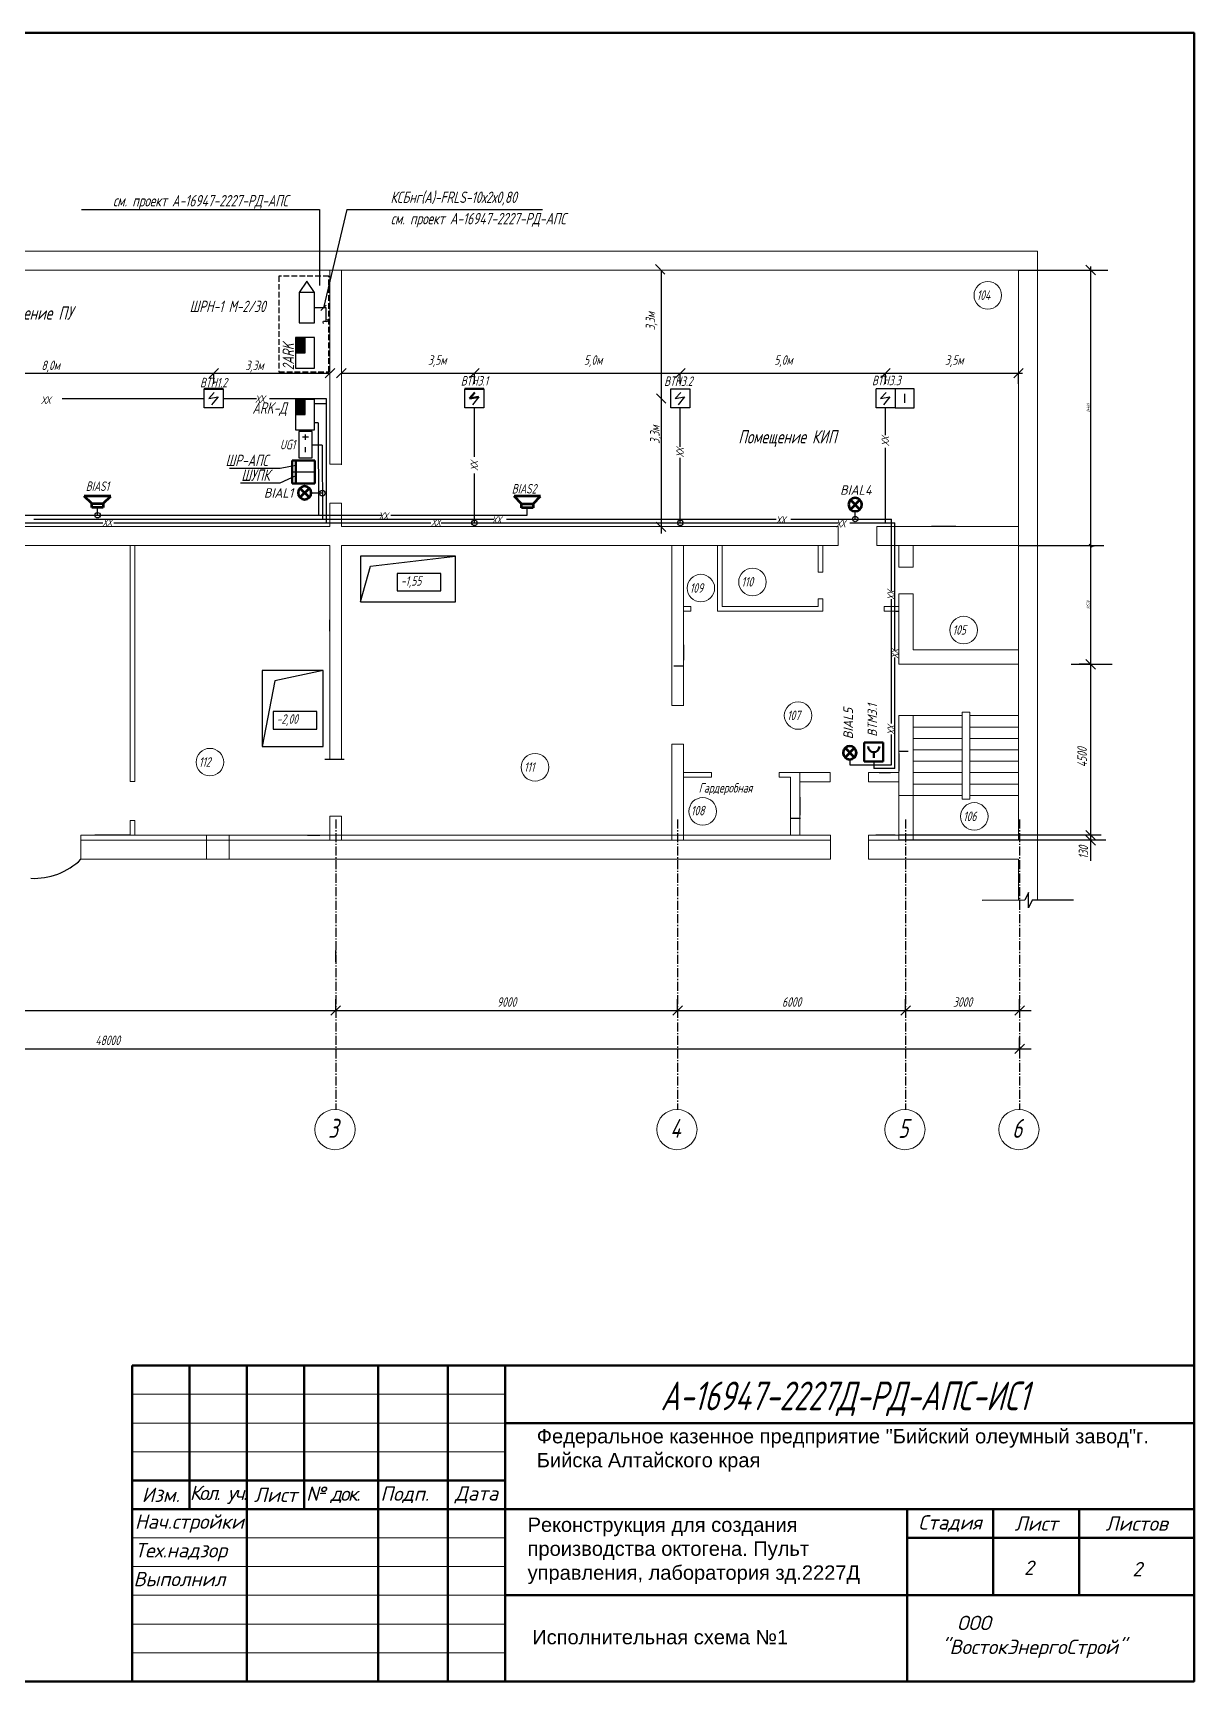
# Model space of a CAD drawing. Header units: millimetres. Extents: x 1866 to 7967, y 1263 to 3609.
# Drawn here: x 6936 to 7967, y 2142 to 3606 of the extents above; entities that cross this region are included whole.
import ezdxf
from ezdxf import colors
from ezdxf.entities.mleader import LeaderData, LeaderLine
from ezdxf.enums import TextEntityAlignment as Align
from ezdxf.math import Vec2, Vec3

# ---------------------------------------------------------------- set-up
doc = ezdxf.new("R2010")
doc.units = ezdxf.units.MM
doc.linetypes.add('GOST2.303 6', pattern=[12, 8, -1.5, 1, -1.5])
doc.linetypes.add('gost5', pattern=[7, 5, -2, 0])
doc.layers.get('Defpoints').update_dxf_attribs({"color": 33})
for name, color, linetype, lineweight in [('Датчики (Вновь)', 2, 'Continuous', 50), ('ЗАГОЛОВКИ', 182, 'Continuous', 40), ('Линия выноска', 137, 'Continuous', 25), ('линия связи', 3, 'Continuous', 60), ('Линия связи (Вновь)', 3, 'Continuous', 60), ('СОУЭ', 160, 'Continuous', 60), ('стена', 7, 'Continuous', 20), ('Текст', 2, 'Continuous', 20), ('ТОНКИЕ', 150, 'Continuous', 9), ('Формат - толстая линия', 7, 'Continuous', 50), ('Формат - тонкая линия', 7, 'Continuous', 20), ('Щиты пульты (Вновь)', 5, 'Continuous', 50)]:
    doc.layers.add(name, color=color, linetype=linetype, lineweight=lineweight)
doc.layers.add('оси', color=1, linetype='GOST2.303 6')
doc.layers.add('Размеры', color=5, linetype='Continuous')
doc.styles.add('2.5', font='isocpeur.ttf', dxfattribs={"oblique": 15, "height": 2.5})
doc.styles.add('Simplex', font='simplex.shx', dxfattribs={"width": 0.7, "oblique": 15})
doc.styles.get("Standard").update_dxf_attribs({"font": 'arial.ttf'})
doc.dimstyles.new('Cadet25_1', dxfattribs={"dimtxt": 2.5, "dimasz": 2.5, "dimexe": 3, "dimexo": 0, "dimgap": 1, "dimtad": 1, "dimdec": 0, "dimlfac": 100, "dimtxsty": 'Standard', "dimblk": 'OBLIQUE', "dimcen": -30, "dimdle": 3, "dimclrd": 256, "dimadec": 0, "dimazin": 0, "dimtfac": 1, "dimtdec": 0, "dimtmove": 0, "dimatfit": 0, "dimfxl": 0, "dimarcsym": 0})

# ---------------------------------------------------------------- blocks, each defined once
blk = doc.blocks.new('_Oblique')
at = {"color": 0, "linetype": 'ByBlock', "lineweight": -2}
blk.add_line((-0.5, -0.5), (0.5, 0.5), dxfattribs=at)
blk = doc.blocks.new('*D30')
at = {"lineweight": -2, "transparency": 16777216}
blk.add_line((7875.2, 3398.5), (7875.2, 3147.8), dxfattribs=at)
at = {"color": 0, "lineweight": -2, "transparency": 16777216}
for p, q in [((7875.2, 3395.5), (7878.2, 3395.5)), ((7875.2, 3150.8), (7878.2, 3150.8))]:
    blk.add_line(p, q, dxfattribs=at)
at = {"layer": 'Defpoints', "color": 0, "transparency": 16777216}
for p in [(7875.2, 3395.5), (7875.2, 3150.8), (7875.2, 3150.8)]:
    blk.add_point(p, dxfattribs=at)
at = {"lineweight": -2, "transparency": 16777216, "xscale": 2.5, "yscale": 2.5, "zscale": 2.5}
for p, rotation in [((7875.2, 3395.5), 90), ((7875.2, 3150.8), 270)]:
    blk.add_blockref('_Oblique', p, dxfattribs=dict(at, rotation=rotation))
at = {"color": 0, "transparency": 16777216, "insert": (7873, 3273.2), "char_height": 2.5, "attachment_point": 5, "rotation": 90, "style": 'Simplex'}
blk.add_mtext('24469', dxfattribs=at)
blk = doc.blocks.new('*D31')
at = {"lineweight": -2, "transparency": 16777216}
blk.add_line((7875.2, 3153.8), (7875.2, 3042.5), dxfattribs=at)
at = {"color": 0, "lineweight": -2, "transparency": 16777216}
for p, q in [((7875.2, 3150.8), (7878.2, 3150.8)), ((7875.2, 3045.5), (7878.2, 3045.5))]:
    blk.add_line(p, q, dxfattribs=at)
at = {"layer": 'Defpoints', "color": 0, "transparency": 16777216}
for p in [(7875.2, 3150.8), (7875.2, 3045.5), (7875.2, 3045.5)]:
    blk.add_point(p, dxfattribs=at)
at = {"lineweight": -2, "transparency": 16777216, "xscale": 2.5, "yscale": 2.5, "zscale": 2.5}
for p, rotation in [((7875.2, 3150.8), 90), ((7875.2, 3045.5), 270)]:
    blk.add_blockref('_Oblique', p, dxfattribs=dict(at, rotation=rotation))
at = {"color": 0, "transparency": 16777216, "insert": (7873, 3098.2), "char_height": 2.5, "attachment_point": 5, "rotation": 90, "style": 'Simplex'}
blk.add_mtext('10530', dxfattribs=at)
blk = doc.blocks.new('A$C16DF54B3')
at = {"layer": 'СОУЭ'}
for p, q in [((0.51, 2.99), (2.99, 0.51)), ((0.51, 0.51), (2.99, 2.99))]:
    blk.add_line(p, q, dxfattribs=at)
blk.add_circle((1.75, 1.75), 1.75, dxfattribs=at)
blk = doc.blocks.new('A$C1E84259F')
at = {"layer": 'СОУЭ'}
for p, q in [((0, 3), (7, 3)), ((2, 1), (0, 3)), ((2, 1), (2, 0)), ((5, 1), (2, 1)), ((5, 1), (7, 3)), ((5, 0), (5, 1)), ((2, 0), (5, 0))]:
    blk.add_line(p, q, dxfattribs=at)
blk = doc.blocks.new('A$C63250D19')
at = {"layer": 'Датчики (Вновь)'}
for p, q in [((0, 5), (5, 5)), ((0, 0), (0, 5)), ((5, 5), (5, 0)), ((5, 0), (0, 0)), ((2.5, 1), (2.5, 2.5))]:
    blk.add_line(p, q, dxfattribs=at)
blk.add_arc((2.5, 4), 1.5, 180, 0, dxfattribs=at)
blk = doc.blocks.new('_None')
blk = doc.blocks.new('A$C15B22022')
at = {"layer": 'Щиты пульты (Вновь)'}
for p, q in [((0, 6), (0, 0)), ((6, 6), (0, 6)), ((6, 0), (6, 6)), ((0, 1), (6, 1)), ((0, 0), (6, 0))]:
    blk.add_line(p, q, dxfattribs=at)

msp = doc.modelspace()

# ---------------------------------------------------------------- hatches: boundary and pattern name
at = {"layer": 'Датчики (Вновь)', "lineweight": 25}
for points in [[(7168.953, 3321.984), (7177.391, 3321.984), (7177.391, 3335.484), (7168.953, 3335.484)], [(7168.953, 3267.142), (7177.391, 3267.142), (7177.391, 3280.642), (7168.953, 3280.642)]]:
    msp.add_hatch(color=256, dxfattribs=at).paths.add_polyline_path(points)

# ---------------------------------------------------------------- linework, layer by layer
for p, q in [((7811.179, 3395.511), (7890.575, 3395.511)), ((7875.221, 3395.511), (7885.346, 3395.511)), ((7096.329, 3294.44), (7096.329, 3303.941)), ((7327.802, 3294.44), (7327.802, 3303.941)), ((7510.695, 3294.44), (7510.695, 3303.941)), ((7693.054, 3294.44), (7693.054, 3303.941)), ((7811.179, 3294.44), (7811.179, 3303.941)), ((7165.896, 3216.258), (7186.146, 3216.258)), ((7755.492, 3167.699), (7733.946, 3167.699)), ((7811.179, 3150.824), (7837.509, 3150.824)), ((7811.179, 3150.824), (7886.926, 3150.824)), ((7235.598, 3132.685), (7310.927, 3141.5)), ((7226.552, 3101), (7235.598, 3132.685)), ((7702.071, 3092.774), (7704.789, 3092.774)), ((7199.552, 3074.957), (7199.552, 3085.082)), ((7513.427, 3062.745), (7513.427, 3049.201)), ((7857.801, 3045.524), (7894.419, 3045.524)), ((7875.221, 3045.524), (7865.096, 3045.524)), ((7875.221, 3055.649), (7875.221, 2871.147)), ((7150.555, 3030.703), (7139.46, 2972.423)), ((7193.46, 3039.923), (7150.555, 3030.703)), ((7513.427, 3043.844), (7504.989, 3043.844)), ((7194.862, 2961.286), (7212.272, 2961.286)), ((7704.789, 2968.289), (7713.227, 2968.289)), ((7704.789, 2966.283), (7704.789, 2950.713)), ((7687.331, 2949.491), (7697.543, 2949.491)), ((7617.039, 2927.68), (7617.039, 2911.712)), ((7608.989, 2909.002), (7617.426, 2909.002)), ((7022.195, 2893.803), (6990.698, 2893.803)), ((7179.618, 2893.803), (7190.685, 2893.803)), ((7701.574, 2893.717), (7684.371, 2893.717)), ((7884.545, 2893.803), (7704.789, 2893.803)), ((7847.634, 2889.261), (7704.789, 2889.261)), ((7847.634, 2893.803), (7837.509, 2893.803)), ((7888.639, 2889.261), (7837.509, 2889.261)), ((7875.221, 2893.803), (7865.096, 2893.803)), ((7204.614, 2781.328), (7204.614, 2791.453)), ((6384.489, 2738.11), (7214.739, 2738.11)), ((7194.489, 2738.11), (7518.489, 2738.11)), ((7204.614, 2738.11), (7204.614, 2748.235)), ((7204.614, 2738.11), (7204.614, 2748.235)), ((7498.239, 2738.11), (7720.989, 2738.11)), ((7508.364, 2738.11), (7508.364, 2748.235)), ((7508.364, 2738.11), (7508.364, 2748.235)), ((7700.739, 2738.11), (7822.239, 2738.11)), ((7710.864, 2738.11), (7710.864, 2748.235)), ((7710.864, 2738.11), (7710.864, 2748.235)), ((7812.114, 2738.11), (7812.114, 2748.235)), ((7812.114, 2704.13), (7812.114, 2714.255)), ((6181.989, 2704.13), (7822.239, 2704.13))]:
    msp.add_line(p, q)
at = {"lineweight": 9}
for p, q in [((7761.022, 2929.128), (7761.022, 3003.001)), ((7761.022, 3003.001), (7767.772, 3003.001)), ((7767.772, 3003.001), (7767.772, 2998.216)), ((7761.022, 2999.961), (7717.614, 2999.961)), ((7761.022, 2989.836), (7717.614, 2989.836)), ((7811.179, 2999.961), (7767.772, 2999.961)), ((7767.772, 2929.128), (7767.772, 2998.216)), ((7811.179, 2989.836), (7767.772, 2989.836)), ((7761.022, 2979.711), (7717.614, 2979.711)), ((7811.179, 2979.711), (7767.772, 2979.711)), ((7761.022, 2969.586), (7717.614, 2969.586)), ((7761.022, 2959.461), (7717.614, 2959.461)), ((7811.179, 2969.586), (7767.772, 2969.586)), ((7811.179, 2959.461), (7767.772, 2959.461)), ((7761.022, 2949.336), (7717.614, 2949.336)), ((7811.179, 2949.336), (7767.772, 2949.336)), ((7761.022, 2929.128), (7704.789, 2929.128)), ((7761.022, 2939.211), (7717.614, 2939.211)), ((7761.022, 2929.128), (7761.022, 2925.753)), ((7811.179, 2939.211), (7767.772, 2939.211)), ((7767.772, 2925.753), (7767.772, 2929.128)), ((7811.179, 2929.128), (7767.772, 2929.128))]:
    msp.add_line(p, q, dxfattribs=at)
at = {"color": 255, "lineweight": 9}
msp.add_line((7761.022, 2925.753), (7767.772, 2925.753), dxfattribs=at)
at = {"linetype": 'gost5'}
msp.add_lwpolyline([(7154.144, 3305.162), (7198.413, 3305.162), (7198.413, 3390.094), (7154.144, 3390.094)], close=True, dxfattribs=at)
for points in [[(7226.552, 3141.5), (7226.552, 3101), (7310.927, 3101), (7310.927, 3141.5)], [(7259.338, 3110.665), (7298.055, 3110.665), (7298.055, 3126.226), (7259.338, 3126.226)], [(7139.46, 2972.423), (7193.46, 2972.423), (7193.46, 3039.923), (7139.46, 3039.923)], [(7149.117, 2988.044), (7187.833, 2988.044), (7187.833, 3003.605), (7149.117, 3003.605)]]:
    msp.add_lwpolyline(points, close=True)
at = {"ltscale": 100}
msp.add_lwpolyline([(7023.729, 2422.964), (7023.729, 2142.518)], dxfattribs=at)
at = {"color": 6, "lineweight": 25}
for centre in [(7192.817, 3197.427), (6993.08, 3177.824), (7666.093, 3174.449), (7327.903, 3171.074), (7510.695, 3171.074)]:
    msp.add_circle(centre, 2.43, dxfattribs=at)
msp.add_arc((6936.564, 2915.383), 59.936, 267.352273, 314.161225)
msp.add_spline([(7193.727, 3348.155), (7193.727, 3350.039), (7197.364, 3350.039), (7197.364, 3351.721)], degree=3)
at = {"layer": 'Датчики (Вновь)', "color": 5, "lineweight": 25}
for p, q in [((7179.078, 3385.639), (7172.328, 3375.514)), ((7185.828, 3375.514), (7179.078, 3385.639)), ((7185.828, 3375.514), (7172.328, 3375.514)), ((7172.328, 3375.514), (7172.328, 3348.514)), ((7185.828, 3348.514), (7185.828, 3375.514)), ((7172.328, 3348.514), (7185.828, 3348.514))]:
    msp.add_line(p, q, dxfattribs=at)
at = {"layer": 'Датчики (Вновь)', "lineweight": 25}
for p, q in [((7185.828, 3335.484), (7168.953, 3335.484)), ((7168.953, 3335.484), (7168.953, 3308.484)), ((7177.391, 3321.984), (7177.391, 3335.484)), ((7185.828, 3308.484), (7185.828, 3335.484)), ((7168.953, 3321.984), (7177.391, 3321.984)), ((7168.953, 3308.484), (7185.828, 3308.484)), ((7185.828, 3280.642), (7168.953, 3280.642)), ((7168.953, 3280.642), (7168.953, 3253.642)), ((7177.391, 3267.142), (7177.391, 3280.642)), ((7185.828, 3253.642), (7185.828, 3280.642)), ((7168.953, 3267.142), (7177.391, 3267.142)), ((7168.953, 3253.642), (7185.828, 3253.642))]:
    msp.add_line(p, q, dxfattribs=at)
at = {"layer": 'Датчики (Вновь)', "color": 2}
for p, q in [((7087.892, 3290.042), (7104.767, 3290.042)), ((7319.466, 3290.042), (7336.341, 3290.042)), ((7328.303, 3286.832), (7323.5, 3281.499)), ((7323.5, 3281.499), (7331.773, 3282.966))]:
    msp.add_line(p, q, dxfattribs=at)
at = {"layer": 'Датчики (Вновь)', "color": 2, "lineweight": 25}
for p, q in [((7087.892, 3273.167), (7087.892, 3290.042)), ((7096.729, 3286.832), (7091.925, 3281.499)), ((7091.925, 3281.499), (7100.198, 3282.966)), ((7100.198, 3282.966), (7094.461, 3275.9)), ((7104.767, 3290.042), (7104.767, 3273.167)), ((7319.466, 3273.167), (7319.466, 3290.042)), ((7331.773, 3282.966), (7326.035, 3275.9)), ((7336.341, 3290.042), (7336.341, 3273.167)), ((7502.258, 3290.042), (7519.133, 3290.042)), ((7502.258, 3273.167), (7502.258, 3290.042)), ((7511.095, 3286.832), (7506.291, 3281.499)), ((7506.291, 3281.499), (7514.565, 3282.966)), ((7514.565, 3282.966), (7508.827, 3275.9)), ((7519.133, 3290.042), (7519.133, 3273.167)), ((7684.617, 3273.167), (7684.617, 3290.042)), ((7701.492, 3290.042), (7684.617, 3290.042)), ((7693.454, 3286.832), (7688.651, 3281.499)), ((7688.651, 3281.499), (7696.924, 3282.966)), ((7696.924, 3282.966), (7691.186, 3275.9)), ((7701.492, 3290.042), (7701.492, 3273.167)), ((7701.632, 3290.115), (7701.632, 3273.24)), ((7104.767, 3273.167), (7087.892, 3273.167)), ((7336.341, 3273.167), (7319.466, 3273.167)), ((7519.133, 3273.167), (7502.258, 3273.167)), ((7701.492, 3273.167), (7684.617, 3273.167)), ((7701.492, 3273.167), (7718.367, 3273.167)), ((7701.632, 3273.24), (7718.507, 3273.24))]:
    msp.add_line(p, q, dxfattribs=at)
at = {"layer": 'Датчики (Вновь)', "color": 1, "lineweight": 25}
for p, q in [((7718.507, 3290.115), (7701.632, 3290.115)), ((7701.632, 3290.115), (7701.632, 3273.24)), ((7710.246, 3277.742), (7710.246, 3285.614)), ((7718.507, 3273.24), (7718.507, 3290.115)), ((7701.632, 3273.24), (7718.507, 3273.24))]:
    msp.add_line(p, q, dxfattribs=at)
at = {"layer": 'Линия выноска'}
for p, q in [((6978.99, 3449.331), (7190.344, 3449.331)), ((7190.344, 3449.331), (7190.225, 3381.797)), ((7214.445, 3449.331), (7193.889, 3362.014)), ((7214.445, 3449.331), (7388.214, 3449.331)), ((7196.275, 3364.401), (7191.502, 3359.628))]:
    msp.add_line(p, q, dxfattribs=at)
at = {"layer": 'линия связи', "lineweight": 25}
for p, q in [((6961.722, 3281.605), (7087.892, 3281.605)), ((7104.767, 3281.605), (7134.24, 3281.605)), ((7145.762, 3281.605), (7196.177, 3281.605)), ((7196.177, 3281.605), (7196.177, 3171.074)), ((7327.903, 3229.756), (7327.903, 3273.167)), ((7510.695, 3238.493), (7510.695, 3273.167)), ((7693.054, 3248.801), (7693.054, 3273.167)), ((7183.785, 3252.305), (7171.878, 3252.305)), ((7171.878, 3252.305), (7171.878, 3228.657)), ((7183.785, 3228.657), (7183.785, 3252.305)), ((7180.509, 3247.222), (7175.154, 3247.222)), ((7177.832, 3244.909), (7177.832, 3249.536)), ((7177.832, 3233.704), (7177.832, 3238.332)), ((7693.054, 3171.074), (7693.054, 3237.753)), ((7171.878, 3228.657), (7183.785, 3228.657)), ((7510.695, 3171.074), (7510.695, 3228.68)), ((7327.903, 3171.074), (7327.903, 3214.774)), ((7374.84, 3177.824), (7374.84, 3184.517)), ((7666.093, 3174.449), (7666.093, 3181.322)), ((6728.066, 3171.074), (6997.796, 3171.074)), ((7007.57, 3171.074), (7289.058, 3171.074)), ((7298.317, 3171.074), (7651.107, 3171.074)), ((7661.27, 3171.074), (7701.414, 3171.074)), ((7701.414, 3058.238), (7701.414, 3171.074)), ((7701.414, 2952.866), (7701.414, 3051.535))]:
    msp.add_line(p, q, dxfattribs=at)
at = {"layer": 'линия связи', "color": 5, "lineweight": 25}
for p, q in [((7189.157, 3259.882), (7189.427, 3177.824)), ((6897.847, 3177.824), (7244.938, 3177.824)), ((6993.08, 3177.824), (6993.08, 3184.517)), ((7253.728, 3177.824), (7374.84, 3177.824))]:
    msp.add_line(p, q, dxfattribs=at)
at = {"layer": 'линия связи', "color": 4, "lineweight": 25}
for p, q in [((7192.645, 3240.147), (7192.801, 3174.389)), ((6936.391, 3174.408), (7344.968, 3174.377)), ((7356.48, 3174.376), (7595.822, 3174.358)), ((7608.994, 3174.357), (7698.203, 3174.35)), ((7698.203, 3110.834), (7698.203, 3174.35)), ((7698.203, 2992.845), (7698.203, 3103.436)), ((7698.203, 2956.241), (7698.203, 2983.109)), ((7661.219, 2961.111), (7661.219, 2956.241)), ((7661.219, 2956.241), (7698.203, 2956.241))]:
    msp.add_line(p, q, dxfattribs=at)
at = {"layer": 'линия связи', "color": 3, "lineweight": 25}
msp.add_line((7701.414, 2952.866), (7682.522, 2952.866), dxfattribs=at)
at = {"layer": 'Линия связи (Вновь)', "lineweight": 25}
for p, q in [((7196.177, 3362.014), (7185.828, 3362.014)), ((7196.177, 3350.039), (7196.177, 3362.014)), ((7196.177, 3276.666), (7185.828, 3276.666))]:
    msp.add_line(p, q, dxfattribs=at)
at = {"layer": 'Линия связи (Вновь)', "color": 5, "lineweight": 25}
msp.add_line((7189.157, 3259.882), (7185.828, 3259.882), dxfattribs=at)
at = {"layer": 'Линия связи (Вновь)', "color": 4, "lineweight": 25}
for p, q in [((7192.645, 3240.147), (7183.785, 3240.147)), ((7192.818, 3197.427), (7182.966, 3197.427))]:
    msp.add_line(p, q, dxfattribs=at)
at = {"layer": 'Линия связи (Вновь)', "lineweight": 30}
msp.add_line((7682.522, 2959.097), (7682.522, 2952.866), dxfattribs=at)
at = {"layer": 'оси'}
for p, q in [((7204.614, 2907.649), (7204.614, 2650.378)), ((7508.364, 2907.649), (7508.364, 2650.378)), ((7710.864, 2907.649), (7710.864, 2650.378)), ((7812.114, 2907.649), (7812.114, 2650.378))]:
    msp.add_line(p, q, dxfattribs=at)
at = {"layer": 'Размеры'}
for p, q in [((7493.604, 3395.364), (7493.604, 3161.746)), ((6705.114, 3303.941), (7199.552, 3303.941)), ((7209.677, 3303.941), (7814.68, 3303.941)), ((7819.976, 2842.861), (7816.639, 2836.093)), ((7820.052, 2829.362), (7819.976, 2842.861)), ((7816.639, 2836.093), (7778.92, 2835.963)), ((7823.389, 2836.13), (7820.052, 2829.362)), ((7859.92, 2836.234), (7823.389, 2836.13))]:
    msp.add_line(p, q, dxfattribs=at)
at = {"layer": 'стена'}
for p, q in [((6175.239, 3412.386), (7828.054, 3412.386)), ((7828.054, 2836.144), (7828.054, 3412.386)), ((6192.114, 3395.511), (7811.179, 3395.511)), ((7199.552, 3223.049), (7199.552, 3395.511)), ((7209.677, 3222.458), (7209.677, 3395.511)), ((7811.179, 2889.261), (7811.179, 3395.511)), ((7199.552, 3223.049), (7209.677, 3223.049)), ((7199.552, 3167.699), (7199.552, 3188.624)), ((7199.552, 3188.624), (7209.677, 3188.624)), ((7209.677, 3167.699), (7209.677, 3188.624)), ((6569.102, 3167.699), (7199.552, 3167.699)), ((7209.677, 3167.699), (7650.95, 3167.699)), ((7650.95, 3150.824), (7650.95, 3167.699)), ((7685.375, 3167.699), (7811.179, 3167.699)), ((7685.375, 3150.824), (7685.375, 3167.699)), ((6569.102, 3150.824), (7199.552, 3150.824)), ((7022.195, 3150.412), (7022.195, 2941.391)), ((7026.245, 3150.412), (7026.245, 2941.391)), ((7199.552, 2961.286), (7199.552, 3150.824)), ((7209.677, 3150.824), (7650.95, 3150.824)), ((7209.677, 2961.286), (7209.677, 3150.824)), ((7503.302, 3009.074), (7503.302, 3150.824)), ((7513.427, 3008.483), (7513.427, 3150.824)), ((7543.802, 3092.774), (7543.802, 3150.824)), ((7547.852, 3096.824), (7547.852, 3150.824)), ((7633.239, 3127.322), (7633.239, 3150.824)), ((7637.289, 3127.322), (7637.289, 3150.824)), ((7685.375, 3150.824), (7811.179, 3150.824)), ((7704.789, 3131.722), (7704.789, 3150.824)), ((7717.614, 3131.722), (7717.614, 3150.824)), ((7633.239, 3127.322), (7637.289, 3127.322)), ((7704.789, 3131.722), (7717.614, 3131.722)), ((7633.239, 3096.824), (7633.239, 3103.697)), ((7633.239, 3103.697), (7637.289, 3103.697)), ((7637.289, 3092.774), (7637.289, 3103.697)), ((7704.789, 3045.524), (7704.789, 3108.097)), ((7704.789, 3108.097), (7717.614, 3108.097)), ((7717.614, 3058.349), (7717.614, 3108.097)), ((7520.177, 3096.824), (7513.427, 3096.824)), ((7520.177, 3092.774), (7513.427, 3092.774)), ((7520.177, 3096.824), (7520.177, 3092.774)), ((7637.289, 3092.774), (7543.802, 3092.774)), ((7633.239, 3096.824), (7547.852, 3096.824)), ((7704.789, 3096.824), (7691.867, 3096.824)), ((7691.867, 3092.774), (7691.867, 3096.824)), ((7704.789, 3092.774), (7691.867, 3092.774)), ((7704.789, 3096.824), (7704.789, 3092.774)), ((7704.789, 3092.774), (7704.789, 3088.724)), ((7704.789, 3045.524), (7811.179, 3045.524)), ((7717.614, 3058.349), (7811.179, 3058.349)), ((7503.302, 3009.074), (7513.427, 3009.074)), ((7704.789, 2889.261), (7704.789, 2999.961)), ((7704.789, 2999.961), (7717.614, 2999.961)), ((7717.614, 2889.261), (7717.614, 2999.961)), ((7503.302, 2889.261), (7503.302, 2974.649)), ((7503.302, 2974.649), (7513.427, 2974.649)), ((7513.427, 2889.261), (7513.427, 2974.649)), ((7199.552, 2961.286), (7209.677, 2961.286)), ((7513.427, 2949.491), (7538.451, 2949.491)), ((7538.451, 2945.441), (7513.427, 2945.441)), ((7538.451, 2945.441), (7538.451, 2949.491)), ((7598.526, 2949.491), (7643.954, 2949.491)), ((7598.526, 2945.441), (7598.526, 2949.491)), ((7608.602, 2945.441), (7598.526, 2945.441)), ((7608.602, 2945.441), (7608.602, 2893.803)), ((7617.039, 2949.491), (7617.039, 2893.803)), ((7643.954, 2941.14), (7643.954, 2949.491)), ((7677.947, 2949.491), (7704.789, 2949.491)), ((7677.947, 2941.14), (7677.947, 2949.491)), ((7022.195, 2941.391), (7026.245, 2941.391)), ((7617.039, 2941.14), (7643.954, 2941.14)), ((7677.947, 2941.14), (7704.789, 2941.14)), ((7022.195, 2906.966), (7022.195, 2893.803)), ((7022.195, 2906.966), (7026.245, 2906.966)), ((7026.245, 2906.966), (7026.245, 2893.803)), ((7199.552, 2889.261), (7199.552, 2910.661)), ((7199.552, 2910.661), (7209.677, 2910.661)), ((7209.677, 2889.261), (7209.677, 2910.661)), ((6978.32, 2893.803), (7644.039, 2893.803)), ((6978.32, 2893.803), (6978.32, 2872.386)), ((6978.32, 2889.261), (7644.039, 2889.261)), ((7089.864, 2893.803), (7089.864, 2872.386)), ((7110.057, 2893.803), (7110.057, 2872.386)), ((7644.039, 2893.803), (7644.039, 2872.386)), ((7678.032, 2893.803), (7810.62, 2893.803)), ((7678.032, 2893.803), (7678.032, 2872.386)), ((7678.032, 2889.261), (7811.179, 2889.261)), ((6978.32, 2872.386), (7644.039, 2872.386)), ((7678.032, 2872.386), (7811.179, 2872.386)), ((7811.179, 2836.074), (7811.179, 2872.386))]:
    msp.add_line(p, q, dxfattribs=at)
at = {"layer": 'ТОНКИЕ', "color": 255}
for centre in [(7783.858, 3373.066), (7528.985, 3113.139), (7574.841, 3118.585), (7762.406, 3075.854), (7615.366, 3000.03), (7092.941, 2958.651), (7381.68, 2954.075), (7530.619, 2914.942), (7771.821, 2910.456)]:
    msp.add_circle(centre, 12.239, dxfattribs=at)
at = {"layer": 'ТОНКИЕ', "color": 255, "ltscale": 0.2}
for centre in [(7204.009, 2632.483), (7507.759, 2632.483), (7710.259, 2632.483), (7811.509, 2632.483)]:
    msp.add_circle(centre, 17.864, dxfattribs=at)
at = {"layer": 'Формат - толстая линия'}
msp.add_lwpolyline([(5952.935, 3605.937), (7967.047, 3605.937), (7967.047, 2142.518), (5952.935, 2142.518)], close=True, dxfattribs=at)
at = {"layer": 'Формат - толстая линия', "ltscale": 100}
msp.add_lwpolyline([(7023.729, 2422.964), (7967.047, 2422.964), (7967.047, 2142.518), (7023.729, 2142.518)], close=True, dxfattribs=at)
for points in [[(7074.719, 2422.964), (7074.719, 2295.489)], [(7125.709, 2422.964), (7125.709, 2142.518)], [(7176.699, 2422.964), (7176.699, 2295.489)], [(7242.394, 2422.496), (7242.394, 2142.05)], [(7304.175, 2422.964), (7304.175, 2142.518)], [(7355.165, 2422.964), (7355.165, 2142.518)], [(7355.165, 2371.974), (7967.047, 2371.974)], [(7023.729, 2320.984), (7355.165, 2320.984)], [(7023.729, 2295.489), (7355.165, 2295.489)], [(7355.165, 2295.489), (7967.047, 2295.489)], [(7712.096, 2295.489), (7712.096, 2142.518)], [(7788.582, 2295.489), (7788.582, 2219.003)], [(7865.067, 2295.489), (7865.067, 2219.003)], [(7712.096, 2269.993), (7967.047, 2269.993)], [(7355.165, 2219.003), (7967.047, 2219.003)]]:
    msp.add_lwpolyline(points, dxfattribs=at)
at = {"layer": 'Формат - тонкая линия', "ltscale": 100}
for points in [[(7023.729, 2397.469), (7355.165, 2397.469)], [(7023.729, 2371.974), (7355.165, 2371.974)], [(7023.729, 2346.479), (7355.165, 2346.479)], [(7023.729, 2269.993), (7355.165, 2269.993)], [(7023.729, 2244.498), (7355.165, 2244.498)], [(7023.729, 2219.003), (7355.165, 2219.003)], [(7023.729, 2193.508), (7355.165, 2193.508)], [(7023.729, 2168.013), (7355.165, 2168.013)]]:
    msp.add_lwpolyline(points, dxfattribs=at)

# ---------------------------------------------------------------- block references
at = {"xscale": 8.4375, "yscale": 8.4375, "zscale": 8.4375}
for p, rotation in [((7875.221, 3395.511), 90), ((7875.221, 3045.524), 90), ((7875.221, 2893.803), 270), ((7875.221, 2889.261), 270), ((7204.614, 2738.11), 180), ((7508.364, 2738.11), 180), ((7710.864, 2738.11), 180)]:
    msp.add_blockref('_Oblique', p, dxfattribs=dict(at, rotation=rotation))
at = {"lineweight": 25, "xscale": 3.375, "yscale": 3.375, "zscale": 3.375, "rotation": 270}
msp.add_blockref('A$C15B22022', (7165.896, 3226.383), dxfattribs=at)
at = {"xscale": 8.4375, "yscale": 8.4375, "zscale": 8.4375}
for p in [(7204.614, 2738.11), (7508.364, 2738.11), (7710.864, 2738.11), (7812.114, 2738.11), (7812.114, 2704.13)]:
    msp.add_blockref('_Oblique', p, dxfattribs=at)
at = {"layer": 'Датчики (Вновь)', "lineweight": 25, "xscale": -3.375, "yscale": 3.375, "zscale": 3.375}
for name, p in [('A$C1E84259F', (7004.893, 3184.755)), ('A$C16DF54B3', (7182.973, 3191.791)), ('A$C1E84259F', (7386.653, 3184.517)), ('A$C16DF54B3', (7672, 3181.322))]:
    msp.add_blockref(name, p, dxfattribs=at)
at = {"layer": 'Датчики (Вновь)', "lineweight": 30, "yscale": 3.375, "zscale": 3.375}
for name, p, xscale in [('A$C16DF54B3', (7667.126, 2961.111), -3.375), ('A$C63250D19', (7674.085, 2959.097), 3.375)]:
    msp.add_blockref(name, p, dxfattribs=dict(at, xscale=xscale))
at = {"layer": 'Размеры', "xscale": 8.4375, "yscale": 8.4375, "zscale": 8.4375}
for p, rotation in [((7492.839, 3396.129), 90), ((7096.329, 3303.941), 180), ((7199.552, 3303.941), 180), ((7209.677, 3303.941), 180), ((7327.802, 3303.941), 180), ((7510.695, 3303.941), 180), ((7693.054, 3303.941), 180), ((7811.179, 3303.941), 180), ((7493.751, 3281.457), 90), ((7493.604, 3167.551), 90)]:
    msp.add_blockref('_Oblique', p, dxfattribs=dict(at, rotation=rotation))

# ---------------------------------------------------------------- texts
at = {"style": 'Simplex', "oblique": 15, "width": 0.7}
for s, p in [('-1,55', (7262.411, 3115.296)), ('-2,00', (7152.189, 2992.675))]:
    msp.add_text(s, height=8.4375, dxfattribs=at).set_placement(p)
msp.add_text('4500', height=8.4375, rotation=90, dxfattribs=at).set_placement((7871.846, 2954.195))
at = {"lineweight": 35, "style": 'Simplex', "oblique": 15, "width": 0.7}
msp.add_text('А-16947-2227Д-РД-АПС-ИС1', height=25.4951, dxfattribs=at).set_placement((7656.734, 2383.306), align=Align.CENTER)
at = {"insert": (7868.772, 2878.472), "char_height": 8.4375, "attachment_point": 5, "rotation": 90, "style": 'Simplex'}
msp.add_mtext('130', dxfattribs=at)
at = {"char_height": 8.4375, "attachment_point": 5, "style": 'Simplex'}
for s, insert in [('9000', (7356.489, 2745.704)), ('6000', (7609.614, 2745.704)), ('3000', (7761.489, 2745.704)), ('48000', (7002.114, 2711.723))]:
    msp.add_mtext(s, dxfattribs=dict(at, insert=insert))
at = {"char_height": 12.74755, "attachment_point": 1}
for s, width, heights, insert in [('Федеральное казенное предприятие "Бийский олеумный завод"г. Бийска Алтайского края', 583.81249, [71.169], (7383.235, 2366.658)), ('Реконструкция для создания производства октогена. Пульт управления, лаборатория зд.2227Д', 322.27604, [0], (7375.107, 2288.06)), ('Исполнительная схема №1', 305.97926, [0], (7379.232, 2188.3))]:
    msp.add_mtext_dynamic_manual_height_columns(s, width=width, gutter_width=12.5, heights=heights, dxfattribs=dict(at, insert=insert))
at = {"color": 0, "linetype": 'ByBlock', "lineweight": -2, "ltscale": 100, "style": '2.5'}
for s, insert, char_height, width, attachment_point in [('Изм.', (7049.224, 2308.236), 12.7475, 50.9902, 5), ('{\\T0.75;Кол. уч.}', (7100.214, 2308.236), 12.74755, 50.9902, 5), ('Лист', (7151.204, 2308.236), 12.7475, 50.9902, 5), ('{\\T0.85;№ док.}', (7202.194, 2308.236), 12.74755, 50.9902, 5), ('Подп.', (7265.932, 2308.236), 12.7475, 76.48529, 5), ('Дата', (7329.67, 2308.236), 12.7475, 50.9902, 5), ('Нач.стройки', (7026.278, 2282.741), 12.74755, 101.98039, 4), ('Стадия', (7750.339, 2282.741), 12.7475, 76.48529, 5), ('Лист', (7826.824, 2282.741), 12.7475, 76.48529, 5), ('Листов', (7916.057, 2282.741), 12.7475, 101.98039, 5), ('Тех.надзор', (7026.278, 2257.246), 12.7475, 101.98039, 4), ('Выполнил', (7025.061, 2233.448), 12.7475, 101.98039, 4), ('2', (7815.96, 2243.498), 12.748, 101.98039, 4), ('2', (7912.195, 2242.222), 12.748, 101.98039, 4), ('\\pi6.91506;ООО \\P\\pi-7.08494;"ВостокЭнергоСтрой"', (7749.619, 2182.132), 12.74755, 101.98039, 4)]:
    msp.add_mtext(s, dxfattribs=dict(at, insert=insert, char_height=char_height, width=width, attachment_point=attachment_point))
at = {"layer": 'ЗАГОЛОВКИ', "color": 255, "lineweight": 25, "style": 'Simplex', "oblique": 15, "width": 0.7}
for s, p in [('3', (7197.935, 2625.093)), ('4', (7501.685, 2625.093)), ('5', (7704.185, 2625.093)), ('6', (7805.435, 2625.093))]:
    msp.add_text(s, height=16.875, dxfattribs=at).set_placement(p)
at = {"layer": 'Линия связи (Вновь)', "lineweight": 25, "style": 'Simplex', "oblique": 15, "width": 0.7}
for p in [(6943.1, 3276.574), (7133.316, 3277.483), (7242.822, 3173.702), (7343.423, 3170.254), (7595.903, 3170.235), (6997.587, 3167.992), (7289.556, 3168.072), (7649.107, 3166.952)]:
    msp.add_text('ХХ', height=6.75, dxfattribs=at).set_placement(p)
for p in [(7513.912, 3229.339), (7696.271, 3239.389), (7331.12, 3217.549), (7701.42, 3102.715), (7704.631, 3050.617), (7701.42, 2983.023)]:
    msp.add_text('ХХ', height=6.75, rotation=90, dxfattribs=at).set_placement(p)
at = {"layer": 'Размеры', "lineweight": 35, "char_height": 8.4375, "attachment_point": 5, "style": 'Simplex'}
for s, insert in [('8,0м', (6951.433, 3309.891)), ('3,3м', (7132.49, 3309.891)), ('3,5м', (7294.825, 3314.641)), ('5,0м', (7433.316, 3314.641)), ('5,0м', (7602.358, 3314.641)), ('3,5м', (7754.08, 3314.641))]:
    msp.add_mtext(s, dxfattribs=dict(at, insert=insert))
at = {"layer": 'стена', "color": 5, "lineweight": 35, "style": 'Simplex', "oblique": 15, "width": 0.7}
for p in [(7488.411, 3341.953), (7492.318, 3241.196)]:
    msp.add_text('3,3м', height=8.4375, rotation=90, dxfattribs=at).set_placement(p)
at = {"layer": 'Текст', "style": 'Simplex', "oblique": 15, "width": 0.7}
for s, height, p in [('ШРН-1 М-2/30', 10.125, (7074.86, 3358.131)), ('Помещение ПУ', 11.8125, (6892.746, 3351.444)), ('Помещение КИП', 11.8125, (7562.23, 3241.554))]:
    msp.add_text(s, height=height, dxfattribs=at).set_placement(p)
at = {"layer": 'Текст', "color": 5, "style": 'Simplex', "oblique": 15, "width": 0.7}
msp.add_text('2ARK', height=10.125, rotation=90, dxfattribs=at).set_placement((7167.654, 3306.554))
at = {"layer": 'Текст', "color": 2, "style": 'Simplex', "oblique": 15, "width": 0.7}
msp.add_text('ВТН1.2', height=8.4375, dxfattribs=at).set_placement((7084.093, 3291.363))
at = {"layer": 'Текст', "color": 2, "lineweight": -3, "style": 'Simplex', "oblique": 15, "width": 0.7}
for s, p in [('ВТН3.1', (7315.762, 3292.953)), ('ВТН3.2', (7496.385, 3292.577)), ('ВТН3.3', (7681.003, 3293.249))]:
    msp.add_text(s, height=8.4375, dxfattribs=at).set_placement(p)
at = {"layer": 'Текст', "color": 5, "style": 'Simplex', "oblique": 15, "width": 0.7}
msp.add_text('ARK-Д', height=10.125, dxfattribs=at).set_placement((7130.621, 3267.959))
at = {"layer": 'Текст', "color": 1, "lineweight": -3, "style": 'Simplex', "oblique": 15, "width": 0.7}
msp.add_text('UG1', height=8.4375, dxfattribs=at).set_placement((7155.065, 3236.351))
at = {"layer": 'Текст', "color": 0, "style": 'Simplex', "oblique": 15, "width": 0.7}
for s, p in [('BIАS1', (6982.603, 3199.373)), ('BIАS2', (7361.012, 3197.107))]:
    msp.add_text(s, height=8.4375, dxfattribs=at).set_placement(p)
at = {"layer": 'Текст', "char_height": 10.125, "attachment_point": 5, "style": 'Simplex'}
for s, insert, width in [('см. проект А-16947-2227-РД-АПС', (7084.621, 3455.673), 215.24258), ('КСБнг(А)-FRLS-10х2х0,80', (7309.406, 3458.911), 214.55266), ('см. проект А-16947-2227-РД-АПС', (7331.318, 3439.752), 215.24258)]:
    msp.add_mtext(s, dxfattribs=dict(at, insert=insert, width=width))
at = {"layer": 'Текст', "char_height": 8.4375, "attachment_point": 6, "style": 'Simplex'}
for s, width, insert in [('{\\W0.9;BIAL1}', 9.45524, (7166.934, 3197.623)), ('{\\W0.9;BIAL4}', 10.37117, (7680.724, 3200.195))]:
    msp.add_mtext_dynamic_manual_height_columns(s, width=width, gutter_width=12.5, heights=[0], dxfattribs=dict(at, insert=insert))
at = {"layer": 'Текст', "char_height": 8.4375, "rotation": 90, "style": 'Simplex'}
for s, width, heights, insert, attachment_point in [('{\\W0.9;BIAL5}', 8.65584, [5.128], (7659.906, 3006.836), 6), ('{\\W0.8;BTM3.1}', 17.96421, [0], (7681.278, 2981.279), 4)]:
    msp.add_mtext_dynamic_manual_height_columns(s, width=width, gutter_width=12.5, heights=heights, dxfattribs=dict(at, insert=insert, attachment_point=attachment_point))
at = {"layer": 'ТОНКИЕ', "color": 255, "style": 'Simplex', "oblique": 15, "width": 0.7}
for s, p in [('104', (7774.024, 3368.982)), ('110', (7565.006, 3114.502)), ('109', (7519.15, 3109.055)), ('105', (7752.571, 3071.771)), ('107', (7605.532, 2995.947)), ('112', (7083.106, 2954.568)), ('111', (7371.846, 2949.991)), ('Гардеробная', (7527.065, 2931.621)), ('108', (7520.175, 2911.422)), ('106', (7761.986, 2906.373))]:
    msp.add_text(s, height=8.4375, dxfattribs=at).set_placement(p)

# ---------------------------------------------------------------- dimensions: what is measured, and where the dimension line sits
for base, p1, p2, picture, middle in [((7875.221, 3150.824), (7875.221, 3395.511), (7875.221, 3150.824), '*D30', (7872.971, 3273.167)), ((7875.221, 3045.524), (7875.221, 3150.824), (7875.221, 3045.524), '*D31', (7872.971, 3098.174))]:
    dim = msp.add_linear_dim(base=base, p1=p1, p2=p2, angle=90, dimstyle='Cadet25_1', override={"dimtxsty": 'Simplex'})
    dim.commit()
    dim.dimension.update_dxf_attribs({"geometry": picture, "text_midpoint": middle})

# ---------------------------------------------------------------- leaders
at = {"layer": 'Линия выноска', "lineweight": 20}
ml = msp.add_multileader_mtext('Standard', dxfattribs=at)
ml.set_content('ШР-АПС', color=2, style='Simplex')
ml.set_leader_properties()
ml.set_arrow_properties(name='NONE')
ml.build(insert=Vec2(0, 0))
ml.multileader.update_dxf_attribs({"text_left_attachment_type": 6, "text_right_attachment_type": 6, "dogleg_length": 0, "arrow_head_size": 13.5})
ctx = ml.context
ctx.base_point, ctx.char_height, ctx.arrow_head_size, ctx.landing_gap_size, ctx.plane_origin = Vec3(7096.108, 3219.436), 10.125, 13.5, 6.75, Vec3(7409.299, 3078.928)
ctx.left_attachment, ctx.right_attachment, ctx.text_align_type = 6, 6, 1
notes = []
notes.append((ctx, [(0, (1, 1, 0), (7155.213, 3219.436), (-1, 0), 0, [(1, [(7169.271, 3222.047)], 0, [])])]))
ctx.mtext.insert, ctx.mtext.alignment, ctx.mtext.line_spacing_factor, ctx.mtext.flow_direction = Vec3(7125.661, 3231.586), 2, 0.8, 5
ml = msp.add_multileader_mtext('Standard', dxfattribs=at)
ml.set_content('ШУПК', color=2, style='Simplex')
ml.set_leader_properties()
ml.set_arrow_properties(name='NONE')
ml.build(insert=Vec2(0, 0))
ml.multileader.update_dxf_attribs({"text_left_attachment_type": 6, "text_right_attachment_type": 6, "dogleg_length": 0, "arrow_head_size": 13.5})
ctx = ml.context
ctx.base_point, ctx.char_height, ctx.arrow_head_size, ctx.landing_gap_size, ctx.plane_origin = Vec3(7111.606, 3206.302), 10.125, 13.5, 6.75, Vec3(7409.243, 3065.794)
ctx.left_attachment, ctx.right_attachment, ctx.text_align_type = 6, 6, 1
notes.append((ctx, [(0, (1, 1, 0), (7155.157, 3206.302), (-1, 0), 0, [(1, [(7169.271, 3212.838)], 0, [])])]))
ctx.mtext.insert, ctx.mtext.alignment, ctx.mtext.line_spacing_factor, ctx.mtext.flow_direction = Vec3(7133.382, 3218.452), 2, 0.8, 5
for ctx, leaders in notes:
    for number, flags, end, landing, length, lines in leaders:
        leader = LeaderData()
        leader.index, (leader.has_last_leader_line, leader.has_dogleg_vector, leader.attachment_direction) = number, flags
        leader.last_leader_point, leader.dogleg_vector, leader.dogleg_length = Vec3(end), Vec3(landing), length
        for number, points, colour, breaks in lines:
            line = LeaderLine()
            line.index, line.vertices, line.color, line.breaks = number, Vec3.list(points), colors.encode_raw_color(colour), breaks
            leader.lines.append(line)
        ctx.leaders.append(leader)

doc.saveas('drawing.dxf')
